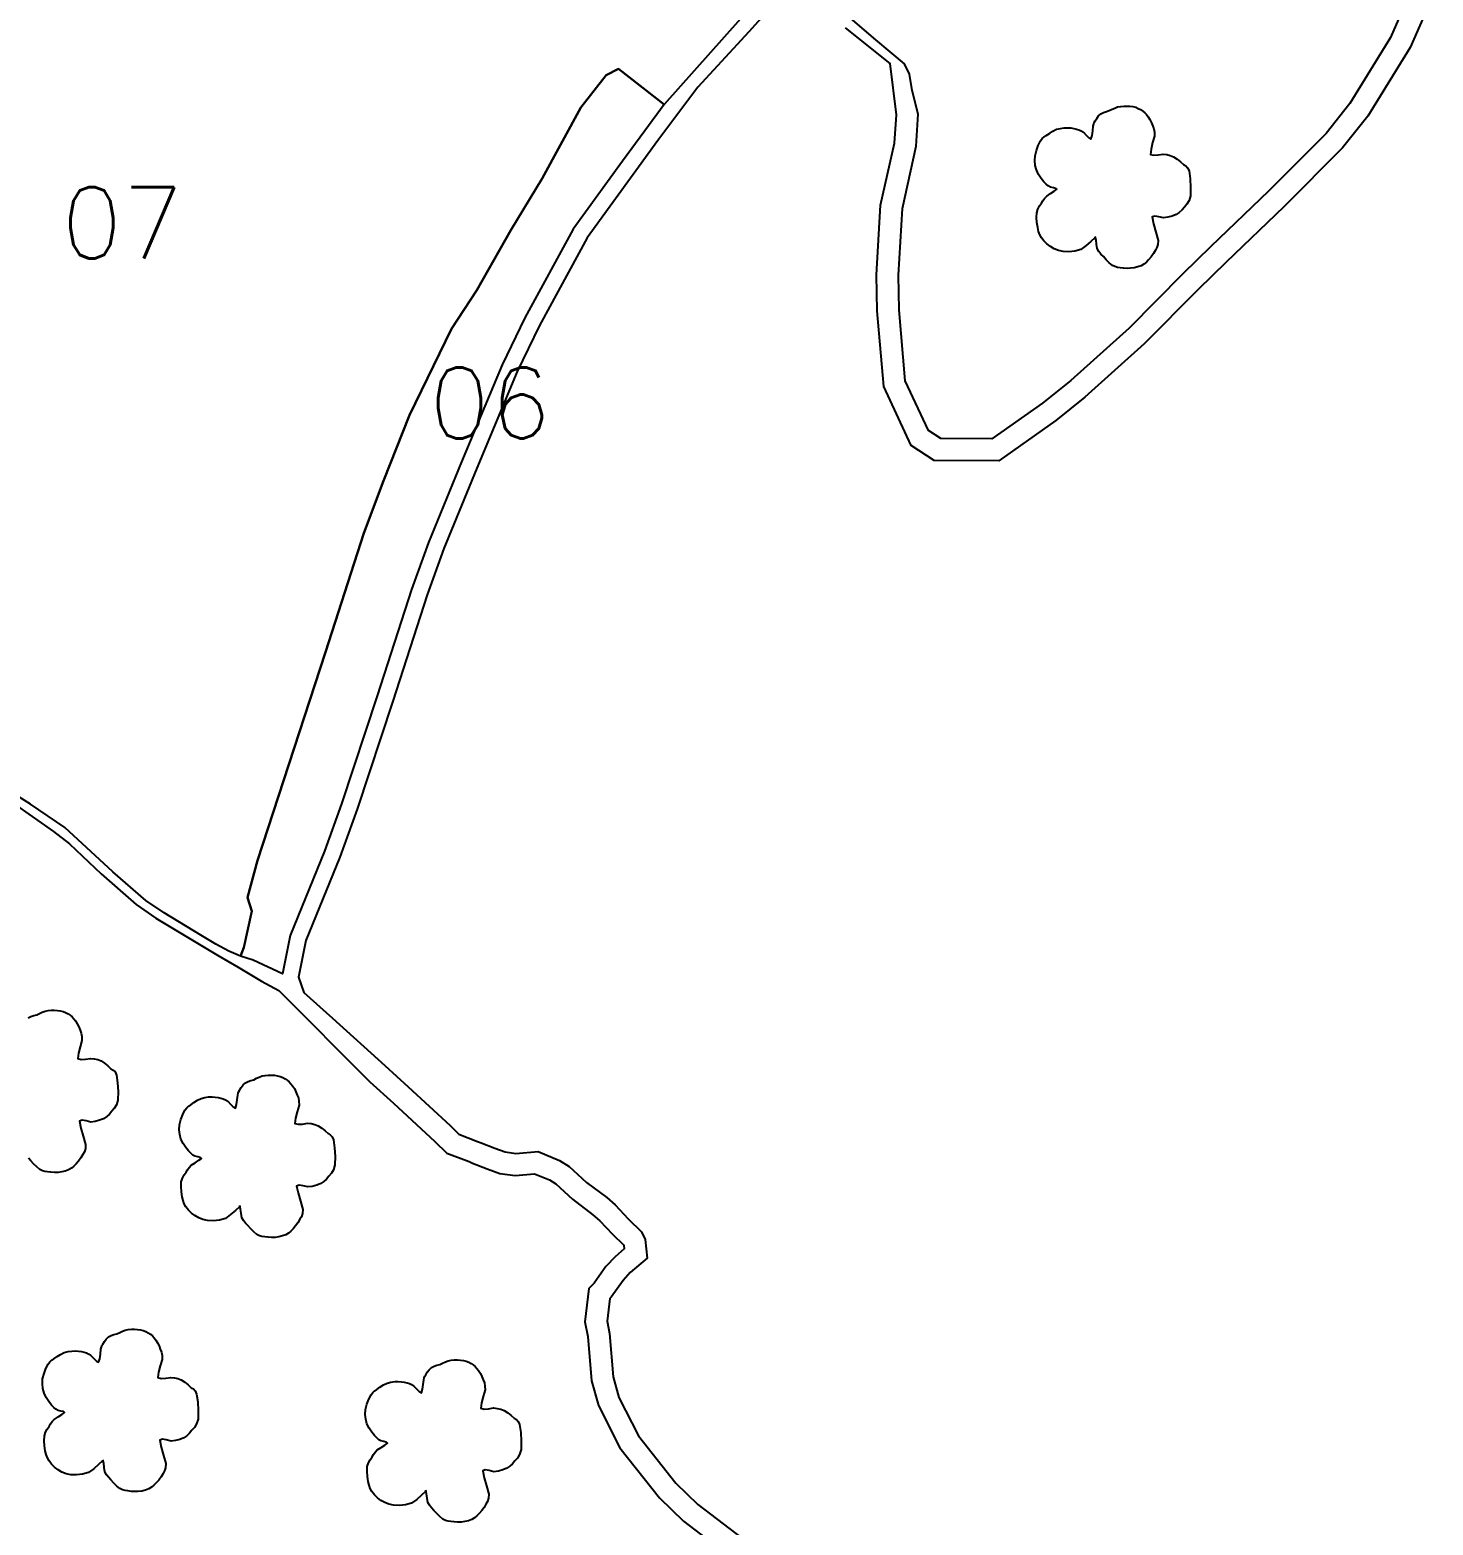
# Model space of a CAD drawing. Header units: millimetres. Extents: x 735053 to 737153, y 7806847 to 7809817.
# Drawn here: x 735382.4 to 735638.6, y 7808304.3 to 7808577.2 of the extents above; entities that cross this region are included whole.
import ezdxf

# ---------------------------------------------------------------- set-up
doc = ezdxf.new("R2010")
doc.units = ezdxf.units.MM
doc.linetypes.add('CONTINUO', pattern=[0])
doc.linetypes.add('LIN0', pattern=[0])
for name, color, linetype in [('0114000524', 1, 'Continuous'), ('0114000524005', 5, 'Continuous'), ('0114000524006', 5, 'Continuous'), ('0114000524007', 5, 'Continuous'), ('MATO', 3, 'LIN0'), ('TEXTO', 7, 'Continuous')]:
    doc.layers.add(name, color=color, linetype=linetype)
doc.styles.add('SIMPLEX', font='simplex', dxfattribs={"height": 0.2})

msp = doc.modelspace()

# ---------------------------------------------------------------- linework, layer by layer
at = {"layer": '0114000524', "color": 1, "elevation": 521.97}
for points in [[(735634.79, 7808584.89), (735630.82, 7808575.8), (735623.38, 7808563.73), (735619.05, 7808558.28), (735608.53, 7808547.71), (735598.03, 7808537.65), (735592.9, 7808532.62), (735583.1, 7808522.75), (735572.43, 7808513.2), (735567.29, 7808509.07), (735558.03, 7808502.52), (735548.69, 7808502.59), (735546.44, 7808504.05), (735542.22, 7808513.12), (735541.09, 7808526.08), (735540.98, 7808532.4), (735541.69, 7808544.59), (735544.19, 7808555.94), (735544.59, 7808561.79), (735543.47, 7808566.09), (735542.96, 7808569.11), (735542.08, 7808570.98), (735536.85, 7808575.35), (735519.63, 7808590.15)], [(735373.09, 7808440.36), (735386.66, 7808430.86), (735389.59, 7808428.62), (735395.36, 7808423.16), (735401.8, 7808417.53), (735405.38, 7808415.01), (735416.6, 7808408.26), (735420.38, 7808406.1), (735424.69, 7808403.53), (735427.8, 7808401.85), (735444.46, 7808385.19), (735448.74, 7808381.28), (735456.33, 7808374.3), (735458.49, 7808372.15), (735462.59, 7808370.6), (735463.2, 7808370.32), (735465.85, 7808369.29), (735468.17, 7808368.45), (735470.99, 7808368.08), (735474.54, 7808368.37), (735477.24, 7808367.27), (735478.39, 7808366.53), (735481.42, 7808363.72), (735485.19, 7808360.91), (735486.45, 7808359.81), (735488.78, 7808357.33), (735490.76, 7808355.42), (735490.83, 7808355.29), (735490.88, 7808354.66), (735489.21, 7808353.24), (735487.56, 7808351.45), (735485.41, 7808348.41), (735484.46, 7808347.44), (735483.73, 7808341.36), (735484.24, 7808338.69), (735484.9, 7808330.58), (735486.17, 7808326.08), (735490.12, 7808318.37), (735497.32, 7808309.23), (735501.7, 7808304.95), (735511.27, 7808297.68)]]:
    msp.add_lwpolyline(points, dxfattribs=at)
at = {"layer": '0114000524005'}
for points in [[(735638.59, 7808583.6), (735634.37, 7808573.94), (735626.66, 7808561.43), (735622.05, 7808555.62), (735611.33, 7808544.85), (735600.81, 7808534.78), (735595.72, 7808529.78), (735585.85, 7808519.85), (735575.01, 7808510.14), (735569.7, 7808505.88), (735559.28, 7808498.51), (735547.5, 7808498.6), (735543.3, 7808501.31), (735538.29, 7808512.07), (735537.09, 7808525.87), (735536.97, 7808532.48), (735537.71, 7808545.15), (735540.22, 7808556.51), (735540.58, 7808561.69), (735539.47, 7808571.06), (735531.32, 7808577.54)], [(735517.05, 7808580.62), (735513.67, 7808576.84), (735504.33, 7808566.71), (735497.04, 7808556.98), (735492.99, 7808551.47), (735484.1, 7808539.2), (735475.4, 7808523.22), (735471.37, 7808514.81), (735463.97, 7808497.16), (735457.96, 7808482.53), (735454.9, 7808474.04), (735448.65, 7808454.67), (735442.11, 7808434.91), (735438.94, 7808426.17), (735432.77, 7808410.99), (735431.44, 7808404.29), (735432.41, 7808401.45), (735437.64, 7808396.78), (735447.16, 7808388.15), (735451.45, 7808384.23), (735459.09, 7808377.19), (735460.7, 7808375.59), (735464.12, 7808374.29), (735464.75, 7808374.01), (735467.26, 7808373.04), (735469.13, 7808372.36), (735471.09, 7808372.1), (735475.17, 7808372.44), (735479.09, 7808370.83), (735480.85, 7808369.7), (735483.98, 7808366.8), (735487.7, 7808364.03), (735489.23, 7808362.7), (735491.63, 7808360.14), (735494.06, 7808357.8), (735494.74, 7808356.37), (735495.06, 7808352.96), (735491.99, 7808350.35), (735490.67, 7808348.93), (735488.49, 7808345.84), (735488.27, 7808345.61), (735487.77, 7808341.5), (735488.21, 7808339.23), (735488.85, 7808331.29), (735489.91, 7808327.55), (735493.5, 7808320.53), (735500.3, 7808311.91), (735504.32, 7808307.99), (735513.58, 7808300.95)]]:
    msp.add_lwpolyline(points, dxfattribs=at)
at = {"layer": '0114000524006', "elevation": 519.09}
msp.add_lwpolyline([(735498.21, 7808563.57), (735494.63, 7808558.77), (735490.57, 7808553.24), (735481.56, 7808540.8), (735472.72, 7808524.59), (735468.63, 7808516.04), (735461.2, 7808498.31), (735455.16, 7808483.61), (735452.06, 7808475.01), (735445.8, 7808455.6), (735439.28, 7808435.89), (735436.14, 7808427.25), (735429.88, 7808411.85), (735428.5, 7808404.88), (735423.15, 7808407.38), (735420.83, 7808408.09), (735421.42, 7808409.66), (735422.87, 7808416.29), (735422.08, 7808418.8), (735423.91, 7808425.56), (735436.36, 7808463.58), (735443.37, 7808485.33), (735446.92, 7808494.85), (735451.67, 7808506.86), (735459.34, 7808522.58), (735464, 7808529.66), (735470.18, 7808540.61), (735475.94, 7808550.03), (735482.94, 7808563.01), (735487.62, 7808568.88), (735489.82, 7808570.06)], close=True, dxfattribs=at)
at = {"layer": '0114000524007', "elevation": 521.53}
msp.add_lwpolyline([(735514.65, 7808581.98), (735498.21, 7808563.57), (735489.82, 7808570.06), (735487.62, 7808568.88), (735482.94, 7808563.01), (735475.94, 7808550.03), (735470.18, 7808540.61), (735464, 7808529.66), (735459.34, 7808522.58), (735451.67, 7808506.86), (735446.92, 7808494.85), (735443.37, 7808485.33), (735436.36, 7808463.58), (735423.91, 7808425.56), (735422.08, 7808418.8), (735422.87, 7808416.29), (735421.42, 7808409.66), (735420.83, 7808408.09), (735418.67, 7808409.04), (735416.32, 7808410.32), (735413.56, 7808411.92), (735406.88, 7808416.02), (735403.57, 7808418.28), (735397.52, 7808423.51), (735388.78, 7808431.58), (735382.46, 7808435.85), (735379.03, 7808438.03)], dxfattribs=at)
at = {"layer": 'MATO', "linetype": 'CONTINUO'}
for points in [[(735576.84, 7808539.24), (735576.1, 7808538.57), (735575.24, 7808537.8), (735574.28, 7808537.09), (735573.19, 7808536.79), (735572.09, 7808536.68), (735571.03, 7808536.72), (735570.16, 7808536.9), (735569.4, 7808537.21), (735568.71, 7808537.62), (735568.07, 7808538.1), (735567.52, 7808538.64), (735567.07, 7808539.23), (735566.76, 7808539.79), (735566.54, 7808540.4), (735566.39, 7808541.08), (735566.24, 7808541.99), (735566.18, 7808542.92), (735566.21, 7808543.81), (735566.43, 7808544.47), (735566.74, 7808545.04), (735567.09, 7808545.54), (735567.35, 7808545.99), (735567.65, 7808546.41), (735568.03, 7808546.81), (735568.74, 7808547.28), (735569.42, 7808547.72), (735569.9, 7808548.08), (735569.69, 7808548.24), (735569.25, 7808548.34), (735568.71, 7808548.46), (735568.32, 7808548.69), (735567.94, 7808549.01), (735567.53, 7808549.43), (735567.03, 7808550.06), (735566.55, 7808550.8), (735566.15, 7808551.61), (735565.94, 7808552.44), (735565.85, 7808553.31), (735565.9, 7808554.2), (735566.15, 7808555.18), (735566.5, 7808556.1), (735566.9, 7808556.9), (735567.2, 7808557.32), (735567.54, 7808557.62), (735567.95, 7808557.87), (735568.52, 7808558.29), (735569.17, 7808558.69), (735569.85, 7808559.03), (735570.54, 7808559.2), (735571.21, 7808559.29), (735571.86, 7808559.3), (735572.43, 7808559.27), (735572.97, 7808559.2), (735573.46, 7808559.07), (735573.9, 7808558.93), (735574.32, 7808558.74), (735574.73, 7808558.49), (735575.23, 7808557.94), (735575.71, 7808557.47), (735576.12, 7808557.25), (735576.32, 7808557.88), (735576.45, 7808558.74), (735576.53, 7808559.62), (735576.62, 7808560), (735576.73, 7808560.29), (735576.89, 7808560.56), (735577.17, 7808561.01), (735577.51, 7808561.47), (735577.93, 7808561.88), (735578.41, 7808562.11), (735578.93, 7808562.28), (735579.47, 7808562.44), (735579.97, 7808562.68), (735580.47, 7808562.91), (735580.98, 7808563.11), (735581.54, 7808563.21), (735582.1, 7808563.26), (735582.67, 7808563.27), (735583.23, 7808563.24), (735583.76, 7808563.16), (735584.28, 7808563.04), (735584.75, 7808562.85), (735585.18, 7808562.62), (735585.58, 7808562.35), (735585.93, 7808562.05), (735586.25, 7808561.71), (735586.55, 7808561.3), (735586.86, 7808560.79), (735587.15, 7808560.23), (735587.39, 7808559.63), (735587.59, 7808559.09), (735587.71, 7808558.49), (735587.73, 7808557.77), (735587.38, 7808556.59), (735587.08, 7808555.42), (735586.96, 7808554.45), (735587.56, 7808554.28), (735588.38, 7808554.34), (735589.28, 7808554.49), (735589.95, 7808554.42), (735590.59, 7808554.27), (735591.2, 7808554.03), (735591.85, 7808553.6), (735592.46, 7808553.1), (735593.01, 7808552.59), (735593.43, 7808552.36), (735593.77, 7808552.02), (735594.02, 7808551.44), (735594.22, 7808550.01), (735594.32, 7808548.41), (735594.29, 7808546.88), (735594.02, 7808546.01), (735593.63, 7808545.35), (735593.17, 7808544.84), (735592.74, 7808544.3), (735592.25, 7808543.85), (735591.68, 7808543.47), (735590.94, 7808543.18), (735590.15, 7808542.97), (735589.34, 7808542.85), (735588.48, 7808543.08), (735587.76, 7808543.2), (735587.29, 7808543.03), (735587.54, 7808541.76), (735587.96, 7808540.25), (735588.39, 7808538.76), (735588.35, 7808538), (735588.17, 7808537.43), (735587.88, 7808536.95), (735587.52, 7808536.33), (735587.1, 7808535.75), (735586.65, 7808535.21), (735586.23, 7808534.78), (735585.79, 7808534.42), (735585.29, 7808534.13), (735584.69, 7808533.91), (735584.03, 7808533.75), (735583.36, 7808533.66), (735582.7, 7808533.65), (735582.06, 7808533.69), (735581.45, 7808533.77), (735580.96, 7808533.83), (735580.49, 7808533.96), (735580.02, 7808534.18), (735579.46, 7808534.65), (735578.9, 7808535.21), (735578.38, 7808535.79), (735577.93, 7808536.25), (735577.56, 7808536.73), (735577.26, 7808537.25), (735577.14, 7808538.05), (735577.05, 7808538.82), (735576.91, 7808539.46)], [(735382.08, 7808396.84), (735382.57, 7808397.07), (735383.09, 7808397.25), (735383.63, 7808397.41), (735384.13, 7808397.65), (735384.62, 7808397.88), (735385.14, 7808398.07), (735385.69, 7808398.18), (735386.26, 7808398.23), (735386.83, 7808398.23), (735387.39, 7808398.2), (735387.92, 7808398.12), (735388.44, 7808398), (735388.9, 7808397.82), (735389.34, 7808397.59), (735389.74, 7808397.31), (735390.09, 7808397.02), (735390.41, 7808396.67), (735390.71, 7808396.27), (735391.02, 7808395.76), (735391.31, 7808395.2), (735391.55, 7808394.6), (735391.75, 7808394.06), (735391.87, 7808393.45), (735391.88, 7808392.73), (735391.54, 7808391.55), (735391.23, 7808390.39), (735391.11, 7808389.42), (735391.72, 7808389.25), (735392.54, 7808389.31), (735393.44, 7808389.45), (735394.11, 7808389.38), (735394.75, 7808389.23), (735395.36, 7808388.99), (735396.01, 7808388.56), (735396.62, 7808388.07), (735397.17, 7808387.56), (735397.59, 7808387.32), (735397.93, 7808386.99), (735398.18, 7808386.41), (735398.38, 7808384.97), (735398.48, 7808383.38), (735398.45, 7808381.84), (735398.18, 7808380.97), (735397.79, 7808380.31), (735397.33, 7808379.8), (735396.9, 7808379.27), (735396.41, 7808378.81), (735395.84, 7808378.44), (735395.1, 7808378.14), (735394.31, 7808377.93), (735393.5, 7808377.81), (735392.64, 7808378.04), (735391.92, 7808378.17), (735391.45, 7808377.99), (735391.7, 7808376.72), (735392.12, 7808375.22), (735392.54, 7808373.73), (735392.51, 7808372.97), (735392.33, 7808372.39), (735392.04, 7808371.91), (735391.68, 7808371.3), (735391.26, 7808370.71), (735390.81, 7808370.18), (735390.39, 7808369.75), (735389.95, 7808369.39), (735389.45, 7808369.1), (735388.84, 7808368.87), (735388.19, 7808368.71), (735387.52, 7808368.62), (735386.86, 7808368.61), (735386.22, 7808368.65), (735385.61, 7808368.74), (735385.12, 7808368.8), (735384.65, 7808368.92), (735384.18, 7808369.14), (735383.62, 7808369.62), (735383.06, 7808370.17), (735382.53, 7808370.76), (735382.09, 7808371.22)], [(735420.63, 7808362.36), (735419.89, 7808361.69), (735419.03, 7808360.93), (735418.07, 7808360.21), (735416.99, 7808359.92), (735415.88, 7808359.8), (735414.82, 7808359.84), (735413.96, 7808360.02), (735413.19, 7808360.33), (735412.51, 7808360.74), (735411.87, 7808361.22), (735411.32, 7808361.76), (735410.86, 7808362.35), (735410.55, 7808362.91), (735410.33, 7808363.52), (735410.18, 7808364.2), (735410.04, 7808365.11), (735409.97, 7808366.04), (735410, 7808366.93), (735410.23, 7808367.59), (735410.54, 7808368.16), (735410.89, 7808368.66), (735411.15, 7808369.11), (735411.45, 7808369.53), (735411.82, 7808369.94), (735412.54, 7808370.4), (735413.21, 7808370.84), (735413.69, 7808371.2), (735413.48, 7808371.36), (735413.05, 7808371.47), (735412.5, 7808371.58), (735412.12, 7808371.81), (735411.73, 7808372.13), (735411.33, 7808372.55), (735410.82, 7808373.18), (735410.35, 7808373.92), (735409.95, 7808374.73), (735409.73, 7808375.56), (735409.65, 7808376.43), (735409.7, 7808377.32), (735409.95, 7808378.3), (735410.3, 7808379.22), (735410.69, 7808380.02), (735411, 7808380.44), (735411.34, 7808380.74), (735411.74, 7808380.99), (735412.32, 7808381.41), (735412.97, 7808381.81), (735413.65, 7808382.15), (735414.33, 7808382.32), (735415.01, 7808382.41), (735415.65, 7808382.42), (735416.23, 7808382.39), (735416.76, 7808382.32), (735417.26, 7808382.19), (735417.69, 7808382.05), (735418.11, 7808381.86), (735418.52, 7808381.61), (735419.03, 7808381.06), (735419.5, 7808380.59), (735419.91, 7808380.37), (735420.11, 7808381), (735420.24, 7808381.86), (735420.33, 7808382.74), (735420.42, 7808383.12), (735420.53, 7808383.42), (735420.68, 7808383.68), (735420.96, 7808384.14), (735421.31, 7808384.59), (735421.72, 7808385), (735422.21, 7808385.23), (735422.73, 7808385.4), (735423.27, 7808385.56), (735423.76, 7808385.81), (735424.26, 7808386.04), (735424.77, 7808386.23), (735425.33, 7808386.33), (735425.9, 7808386.38), (735426.47, 7808386.39), (735427.02, 7808386.36), (735427.56, 7808386.28), (735428.07, 7808386.16), (735428.54, 7808385.98), (735428.98, 7808385.74), (735429.37, 7808385.47), (735429.72, 7808385.17), (735430.04, 7808384.83), (735430.34, 7808384.43), (735430.66, 7808383.92), (735430.94, 7808383.35), (735431.19, 7808382.75), (735431.39, 7808382.22), (735431.5, 7808381.61), (735431.52, 7808380.89), (735431.18, 7808379.71), (735430.87, 7808378.55), (735430.75, 7808377.58), (735431.35, 7808377.41), (735432.17, 7808377.46), (735433.07, 7808377.61), (735433.74, 7808377.54), (735434.38, 7808377.39), (735435, 7808377.15), (735435.65, 7808376.72), (735436.26, 7808376.22), (735436.81, 7808375.71), (735437.23, 7808375.48), (735437.56, 7808375.15), (735437.81, 7808374.57), (735438.02, 7808373.13), (735438.12, 7808371.53), (735438.08, 7808370), (735437.82, 7808369.13), (735437.43, 7808368.47), (735436.96, 7808367.96), (735436.53, 7808367.42), (735436.04, 7808366.97), (735435.48, 7808366.59), (735434.74, 7808366.3), (735433.94, 7808366.09), (735433.14, 7808365.97), (735432.28, 7808366.2), (735431.56, 7808366.32), (735431.08, 7808366.15), (735431.33, 7808364.88), (735431.76, 7808363.38), (735432.18, 7808361.89), (735432.15, 7808361.13), (735431.97, 7808360.55), (735431.68, 7808360.07), (735431.32, 7808359.45), (735430.9, 7808358.87), (735430.45, 7808358.33), (735430.03, 7808357.9), (735429.58, 7808357.54), (735429.09, 7808357.25), (735428.48, 7808357.03), (735427.83, 7808356.87), (735427.16, 7808356.78), (735426.5, 7808356.77), (735425.86, 7808356.81), (735425.25, 7808356.89), (735424.75, 7808356.95), (735424.28, 7808357.08), (735423.81, 7808357.3), (735423.25, 7808357.77), (735422.7, 7808358.33), (735422.17, 7808358.92), (735421.73, 7808359.37), (735421.35, 7808359.85), (735421.05, 7808360.37), (735420.93, 7808361.17), (735420.84, 7808361.94), (735420.71, 7808362.58)], [(735395.64, 7808315.97), (735394.9, 7808315.3), (735394.04, 7808314.54), (735393.08, 7808313.83), (735391.99, 7808313.53), (735390.89, 7808313.41), (735389.83, 7808313.45), (735388.97, 7808313.64), (735388.2, 7808313.94), (735387.51, 7808314.35), (735386.88, 7808314.83), (735386.32, 7808315.38), (735385.87, 7808315.97), (735385.56, 7808316.52), (735385.34, 7808317.13), (735385.19, 7808317.82), (735385.05, 7808318.72), (735384.98, 7808319.66), (735385.01, 7808320.55), (735385.23, 7808321.21), (735385.54, 7808321.78), (735385.89, 7808322.27), (735386.15, 7808322.73), (735386.46, 7808323.15), (735386.83, 7808323.55), (735387.54, 7808324.02), (735388.22, 7808324.45), (735388.7, 7808324.82), (735388.49, 7808324.97), (735388.05, 7808325.08), (735387.51, 7808325.2), (735387.13, 7808325.42), (735386.74, 7808325.74), (735386.33, 7808326.17), (735385.83, 7808326.8), (735385.35, 7808327.53), (735384.95, 7808328.34), (735384.74, 7808329.18), (735384.65, 7808330.04), (735384.7, 7808330.94), (735384.96, 7808331.91), (735385.3, 7808332.84), (735385.7, 7808333.63), (735386, 7808334.05), (735386.34, 7808334.35), (735386.75, 7808334.6), (735387.33, 7808335.02), (735387.97, 7808335.42), (735388.66, 7808335.77), (735389.34, 7808335.94), (735390.01, 7808336.02), (735390.66, 7808336.04), (735391.24, 7808336.01), (735391.77, 7808335.93), (735392.26, 7808335.81), (735392.7, 7808335.67), (735393.12, 7808335.47), (735393.53, 7808335.22), (735394.03, 7808334.67), (735394.51, 7808334.2), (735394.92, 7808333.98), (735395.12, 7808334.62), (735395.25, 7808335.47), (735395.34, 7808336.35), (735395.42, 7808336.74), (735395.53, 7808337.03), (735395.69, 7808337.3), (735395.97, 7808337.75), (735396.32, 7808338.2), (735396.73, 7808338.61), (735397.21, 7808338.84), (735397.73, 7808339.02), (735398.27, 7808339.18), (735398.77, 7808339.42), (735399.27, 7808339.65), (735399.78, 7808339.85), (735400.34, 7808339.95), (735400.9, 7808340), (735401.47, 7808340), (735402.03, 7808339.97), (735402.57, 7808339.9), (735403.08, 7808339.77), (735403.55, 7808339.59), (735403.98, 7808339.36), (735404.38, 7808339.08), (735404.73, 7808338.79), (735405.05, 7808338.44), (735405.35, 7808338.04), (735405.66, 7808337.53), (735405.95, 7808336.97), (735406.19, 7808336.37), (735406.39, 7808335.83), (735406.51, 7808335.22), (735406.53, 7808334.5), (735406.18, 7808333.32), (735405.88, 7808332.16), (735405.76, 7808331.19), (735406.36, 7808331.02), (735407.18, 7808331.08), (735408.08, 7808331.22), (735408.75, 7808331.15), (735409.39, 7808331), (735410, 7808330.76), (735410.65, 7808330.33), (735411.26, 7808329.84), (735411.81, 7808329.33), (735412.23, 7808329.1), (735412.57, 7808328.76), (735412.82, 7808328.18), (735413.02, 7808326.74), (735413.12, 7808325.15), (735413.09, 7808323.61), (735412.82, 7808322.74), (735412.43, 7808322.08), (735411.97, 7808321.57), (735411.54, 7808321.04), (735411.05, 7808320.58), (735410.48, 7808320.21), (735409.74, 7808319.91), (735408.95, 7808319.7), (735408.14, 7808319.58), (735407.28, 7808319.81), (735406.57, 7808319.94), (735406.09, 7808319.76), (735406.34, 7808318.5), (735406.76, 7808316.99), (735407.19, 7808315.5), (735407.15, 7808314.74), (735406.98, 7808314.16), (735406.68, 7808313.68), (735406.32, 7808313.07), (735405.91, 7808312.48), (735405.45, 7808311.95), (735405.03, 7808311.52), (735404.59, 7808311.16), (735404.09, 7808310.87), (735403.49, 7808310.64), (735402.84, 7808310.48), (735402.17, 7808310.39), (735401.5, 7808310.38), (735400.86, 7808310.42), (735400.25, 7808310.51), (735399.76, 7808310.57), (735399.29, 7808310.69), (735398.82, 7808310.91), (735398.26, 7808311.39), (735397.7, 7808311.94), (735397.18, 7808312.53), (735396.73, 7808312.99), (735396.36, 7808313.46), (735396.06, 7808313.99), (735395.94, 7808314.78), (735395.85, 7808315.56), (735395.72, 7808316.19)], [(735454.6, 7808310.39), (735453.86, 7808309.72), (735453, 7808308.96), (735452.04, 7808308.24), (735450.96, 7808307.95), (735449.85, 7808307.83), (735448.79, 7808307.87), (735447.93, 7808308.06), (735447.16, 7808308.36), (735446.48, 7808308.77), (735445.84, 7808309.25), (735445.29, 7808309.8), (735444.83, 7808310.38), (735444.52, 7808310.94), (735444.3, 7808311.55), (735444.15, 7808312.23), (735444.01, 7808313.14), (735443.94, 7808314.07), (735443.97, 7808314.97), (735444.2, 7808315.63), (735444.51, 7808316.19), (735444.86, 7808316.69), (735445.12, 7808317.14), (735445.42, 7808317.56), (735445.79, 7808317.97), (735446.51, 7808318.43), (735447.18, 7808318.87), (735447.66, 7808319.24), (735447.45, 7808319.39), (735447.02, 7808319.5), (735446.47, 7808319.62), (735446.09, 7808319.84), (735445.7, 7808320.16), (735445.3, 7808320.59), (735444.79, 7808321.22), (735444.32, 7808321.95), (735443.92, 7808322.76), (735443.7, 7808323.59), (735443.62, 7808324.46), (735443.67, 7808325.35), (735443.92, 7808326.33), (735444.27, 7808327.25), (735444.66, 7808328.05), (735444.97, 7808328.47), (735445.31, 7808328.77), (735445.71, 7808329.02), (735446.29, 7808329.44), (735446.94, 7808329.84), (735447.62, 7808330.19), (735448.3, 7808330.36), (735448.98, 7808330.44), (735449.62, 7808330.45), (735450.2, 7808330.43), (735450.73, 7808330.35), (735451.23, 7808330.23), (735451.66, 7808330.08), (735452.08, 7808329.89), (735452.49, 7808329.64), (735453, 7808329.09), (735453.47, 7808328.62), (735453.88, 7808328.4), (735454.09, 7808329.04), (735454.21, 7808329.89), (735454.3, 7808330.77), (735454.39, 7808331.15), (735454.5, 7808331.45), (735454.65, 7808331.71), (735454.93, 7808332.17), (735455.28, 7808332.62), (735455.69, 7808333.03), (735456.18, 7808333.26), (735456.7, 7808333.44), (735457.24, 7808333.59), (735457.73, 7808333.84), (735458.23, 7808334.07), (735458.74, 7808334.26), (735459.3, 7808334.37), (735459.87, 7808334.42), (735460.44, 7808334.42), (735460.99, 7808334.39), (735461.53, 7808334.31), (735462.04, 7808334.19), (735462.51, 7808334.01), (735462.95, 7808333.78), (735463.34, 7808333.5), (735463.69, 7808333.21), (735464.01, 7808332.86), (735464.31, 7808332.46), (735464.63, 7808331.95), (735464.91, 7808331.38), (735465.16, 7808330.78), (735465.36, 7808330.25), (735465.47, 7808329.64), (735465.49, 7808328.92), (735465.15, 7808327.74), (735464.84, 7808326.58), (735464.72, 7808325.61), (735465.32, 7808325.44), (735466.14, 7808325.5), (735467.04, 7808325.64), (735467.72, 7808325.57), (735468.35, 7808325.42), (735468.97, 7808325.18), (735469.62, 7808324.75), (735470.23, 7808324.25), (735470.78, 7808323.75), (735471.2, 7808323.51), (735471.53, 7808323.18), (735471.78, 7808322.6), (735471.99, 7808321.16), (735472.09, 7808319.57), (735472.05, 7808318.03), (735471.79, 7808317.16), (735471.4, 7808316.5), (735470.93, 7808315.99), (735470.5, 7808315.46), (735470.01, 7808315), (735469.45, 7808314.63), (735468.71, 7808314.33), (735467.91, 7808314.12), (735467.11, 7808314), (735466.25, 7808314.23), (735465.53, 7808314.36), (735465.05, 7808314.18), (735465.3, 7808312.91), (735465.73, 7808311.41), (735466.15, 7808309.92), (735466.12, 7808309.16), (735465.94, 7808308.58), (735465.65, 7808308.1), (735465.29, 7808307.48), (735464.87, 7808306.9), (735464.42, 7808306.37), (735464, 7808305.93), (735463.55, 7808305.57), (735463.06, 7808305.28), (735462.45, 7808305.06), (735461.8, 7808304.9), (735461.13, 7808304.81), (735460.47, 7808304.8), (735459.83, 7808304.84), (735459.22, 7808304.93), (735458.72, 7808304.98), (735458.25, 7808305.11), (735457.78, 7808305.33), (735457.22, 7808305.8), (735456.67, 7808306.36), (735456.14, 7808306.95), (735455.7, 7808307.41), (735455.32, 7808307.88), (735455.02, 7808308.4), (735454.9, 7808309.2), (735454.81, 7808309.97), (735454.68, 7808310.61)]]:
    msp.add_lwpolyline(points, dxfattribs=at)

# ---------------------------------------------------------------- texts
at = {"layer": 'TEXTO', "style": 'SIMPLEX'}
for s, p in [('07', (735388.12, 7808535.47)), ('06', (735455.22, 7808502.58))]:
    msp.add_text(s, height=13, dxfattribs=at).set_placement(p)

doc.saveas('drawing.dxf')
